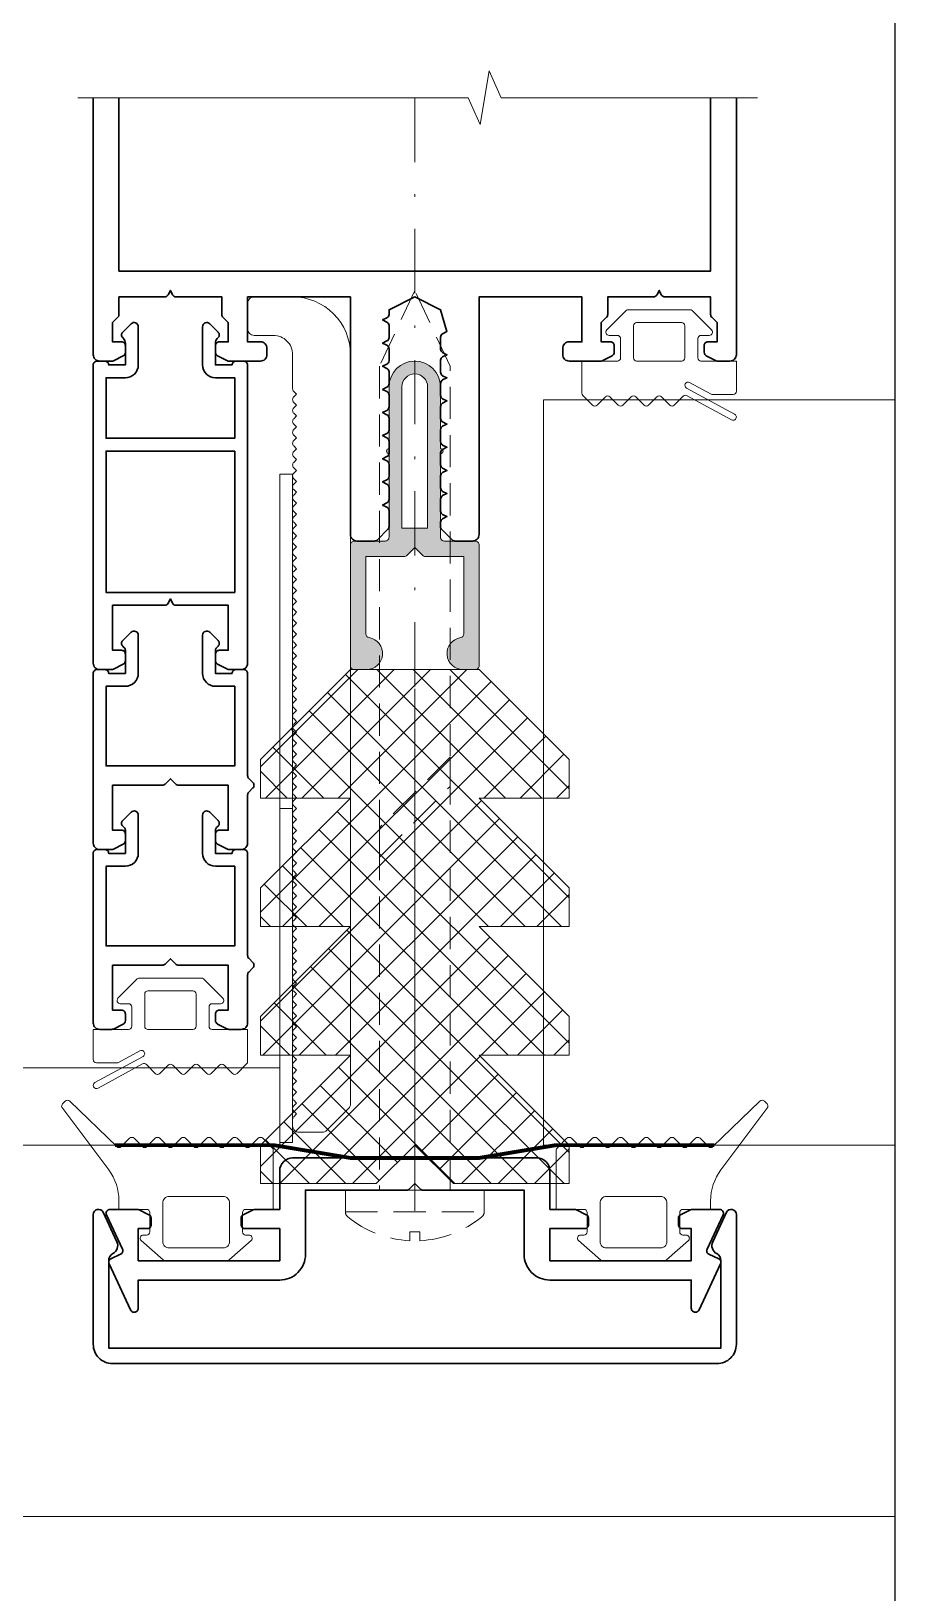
# Model space of a CAD drawing. Extents: x -37 to 8820, y -336 to 478.
# Drawn here: x 6871.4 to 6905, y 133.8 to 194.6 of the extents above; entities that cross this region are included whole.
import ezdxf

# ---------------------------------------------------------------- set-up
doc = ezdxf.new("R2010")
doc.units = 0
doc.header["$LTSCALE"] = 5
doc.linetypes.add('DASHDOT', pattern=[1, 0.5, -0.25, 0, -0.25])
doc.linetypes.add('HIDDEN', pattern=[0.375, 0.25, -0.125])
doc.layers.get('0').update_dxf_attribs({"linetype": 'CONTINUOUS', "lineweight": 30})
for name, color, linetype, lineweight in [('1', 6, 'DASHDOT', 13), ('2', 3, 'HIDDEN', 13), ('Glass', 5, 'CONTINUOUS', 20), ('Ал подклад', 7, 'CONTINUOUS', 20), ('Герлен', 7, 'CONTINUOUS', 60), ('Зигзаг', 1, 'CONTINUOUS', 15), ('Подкладки', 1, 'CONTINUOUS', 20), ('Рамки', 1, 'CONTINUOUS', 15), ('Уплотнители', 1, 'CONTINUOUS', 20), ('Штриховка', 1, 'CONTINUOUS', 5)]:
    doc.layers.add(name, color=color, linetype=linetype, lineweight=lineweight)
doc.layers.add('Скрытые', color=14, linetype='CONTINUOUS', plot=False)

msp = doc.modelspace()

# ---------------------------------------------------------------- hatches: boundary and pattern name
at = {"layer": 'Штриховка'}
h = msp.add_hatch(color=256, dxfattribs=at)
h.dxf.hatch_style = 1
edge = h.paths.add_edge_path(flags=16)
edge.add_line((6885.842, 175.2306), (6885.842, 180.7306))
edge.add_arc((6886.342, 180.7306), 0.5, 0, 180, ccw=False)
edge.add_line((6886.842, 180.7306), (6886.842, 175.2306))
edge.add_line((6886.842, 175.2306), (6885.842, 175.2306))
edge = h.paths.add_edge_path()
edge.add_arc((6888.217, 170.3556), 0.625, 99.281799, 270)
edge.add_line((6888.217, 169.7306), (6888.692, 169.7306))
edge.add_arc((6888.692, 169.8806), 0.15, 270, 360)
edge.add_line((6888.842, 169.8806), (6888.842, 174.5806))
edge.add_arc((6888.692, 174.5806), 0.15, 0, 90)
edge.add_line((6888.692, 174.7306), (6887.492, 174.7306))
edge.add_arc((6887.492, 174.8806), 0.15, 180, 270, ccw=False)
edge.add_line((6887.342, 174.8806), (6887.342, 178.1306))
edge.add_arc((6887.342, 178.2306), 0.1, 270, 450)
edge.add_line((6887.342, 178.3306), (6887.342, 180.7306))
edge.add_arc((6886.342, 180.7306), 1, 0, 180)
edge.add_line((6885.342, 180.7306), (6885.342, 178.3306))
edge.add_arc((6885.342, 178.2306), 0.1, 90, 270)
edge.add_line((6885.342, 178.1306), (6885.342, 174.8806))
edge.add_arc((6885.192, 174.8806), 0.15, -90, 0, ccw=False)
edge.add_line((6885.192, 174.7306), (6883.992, 174.7306))
edge.add_arc((6883.992, 174.5806), 0.15, 90, 180)
edge.add_line((6883.842, 174.5806), (6883.842, 169.8806))
edge.add_arc((6883.992, 169.8806), 0.15, 180, 270)
edge.add_line((6883.992, 169.7306), (6884.467, 169.7306))
edge.add_arc((6884.467, 170.3556), 0.625, 270, 440.718201)
edge.add_arc((6884.592, 171.1204), 0.15, 180, 260.718201, ccw=False)
edge.add_line((6884.442, 171.1204), (6884.442, 174.1306))
edge.add_line((6884.442, 174.1306), (6885.9298, 174.1306))
edge.add_arc((6885.9298, 174.2806), 0.15, 270, 315)
edge.add_line((6886.0359, 174.1745), (6886.342, 174.4806))
edge.add_line((6886.342, 174.4806), (6886.648, 174.1745))
edge.add_arc((6886.7541, 174.2806), 0.15, 225, 270)
edge.add_line((6886.7541, 174.1306), (6888.242, 174.1306))
edge.add_line((6888.242, 174.1306), (6888.242, 171.1204))
edge.add_arc((6888.092, 171.1204), 0.15, -80.718201, 0, ccw=False)
at = {"layer": 'Штриховка', "lineweight": 5}
h = msp.add_hatch(dxfattribs=at)
h.set_pattern_fill('NET', color=256, scale=8, angle=45, style=0)
h.set_pattern_definition([(45, (2825.7027, 2319.7111), (-0.70710678, 0.70710678), []), (135, (2825.7027, 2319.7111), (-0.70710678, -0.70710678), [])])
h.paths.add_polyline_path([(6887.842, 149.7329), (6892.342, 149.7329), (6892.342, 151.2329), (6888.842, 154.7329), (6892.342, 154.7329), (6892.342, 156.2329), (6888.842, 159.7329), (6892.342, 159.7329), (6892.342, 161.2329), (6888.842, 164.7329), (6892.342, 164.7329), (6892.342, 166.2329), (6888.842, 169.7329), (6883.842, 169.7329), (6880.342, 166.2329), (6880.342, 164.7329), (6883.842, 164.7329), (6880.342, 161.2329), (6880.342, 159.7329), (6883.842, 159.7329), (6880.342, 156.2329), (6880.342, 154.7329), (6883.842, 154.7329), (6880.342, 151.2329), (6880.342, 149.7329), (6884.842, 149.7329), (6886.342, 151.2329)])

# ---------------------------------------------------------------- linework, layer by layer
msp.add_lwpolyline([(6898.842, 191.9723), (6898.842, 181.9806, -0.4142136), (6898.592, 181.7306), (6898.1274, 181.7306, -0.1164338), (6898.0603, 181.7464), (6897.6749, 181.9391, -0.284079), (6897.592, 182.0733), (6897.592, 182.3306, -0.4142136), (6897.742, 182.4806), (6898.092, 182.4806), (6898.092, 183.2306), (6897.8859, 183.4366, -0.1989124), (6897.842, 183.5427), (6897.842, 184.2306), (6896.0597, 184.2306, -0.284079), (6895.9255, 184.3135), (6895.842, 184.4806), (6895.7584, 184.3135, -0.284079), (6895.6243, 184.2306), (6893.842, 184.2306), (6893.842, 183.5427, -0.1989124), (6893.798, 183.4366), (6893.592, 183.2306), (6893.592, 182.4806), (6893.942, 182.4806, -0.4142136), (6894.092, 182.3306), (6894.092, 182.0733, -0.284079), (6894.009, 181.9391), (6893.6236, 181.7464, -0.1164338), (6893.5566, 181.7306), (6892.342, 181.7306, -0.4142136), (6892.092, 181.9806), (6892.092, 182.2306, -0.4142136), (6892.342, 182.4806), (6892.842, 182.4806), (6892.842, 184.2306), (6888.842, 184.2306), (6888.842, 174.9806, -0.4142136), (6888.592, 174.7306), (6887.9041, 174.7306, -0.1989124), (6887.798, 174.7745), (6887.3859, 175.1866, -0.1989124), (6887.342, 175.2927), (6887.342, 175.4629, -0.284079), (6887.4249, 175.597), (6887.592, 175.6806), (6887.4249, 175.7641, -0.284079), (6887.342, 175.8983), (6887.342, 176.3629, -0.284079), (6887.4249, 176.497), (6887.592, 176.5806), (6887.4249, 176.6641, -0.284079), (6887.342, 176.7983), (6887.342, 177.2629, -0.284079), (6887.4249, 177.397), (6887.592, 177.4806), (6887.4249, 177.5641, -0.284079), (6887.342, 177.6983), (6887.342, 178.1629, -0.284079), (6887.4249, 178.297), (6887.592, 178.3806), (6887.4249, 178.4641, -0.284079), (6887.342, 178.5983), (6887.342, 179.0629, -0.284079), (6887.4249, 179.197), (6887.592, 179.2806), (6887.4249, 179.3641, -0.284079), (6887.342, 179.4983), (6887.342, 179.9629, -0.284079), (6887.4249, 180.097), (6887.592, 180.1806), (6887.4249, 180.2641, -0.284079), (6887.342, 180.3983), (6887.342, 180.8629, -0.284079), (6887.4249, 180.997), (6887.592, 181.0806), (6887.4249, 181.1641, -0.284079), (6887.342, 181.2983), (6887.342, 181.7629, -0.284079), (6887.4249, 181.897), (6887.592, 181.9806), (6887.4249, 182.0641, -0.284079), (6887.342, 182.1983), (6887.342, 182.6629, -0.284079), (6887.4249, 182.797), (6887.592, 182.8806), (6887.342, 183.7306), (6886.342, 184.2306), (6885.342, 183.7306), (6885.342, 183.5483, -0.284079), (6885.259, 183.4141), (6885.092, 183.3306), (6885.259, 183.247, -0.284079), (6885.342, 183.1129), (6885.342, 182.6483, -0.284079), (6885.259, 182.5141), (6885.092, 182.4306), (6885.259, 182.347, -0.284079), (6885.342, 182.2129), (6885.342, 181.7483, -0.284079), (6885.259, 181.6141), (6885.092, 181.5306), (6885.259, 181.447, -0.284079), (6885.342, 181.3129), (6885.342, 180.8483, -0.284079), (6885.259, 180.7141), (6885.092, 180.6306), (6885.259, 180.547, -0.284079), (6885.342, 180.4129), (6885.342, 179.9483, -0.284079), (6885.259, 179.8141), (6885.092, 179.7306), (6885.259, 179.647, -0.284079), (6885.342, 179.5129), (6885.342, 179.0483, -0.284079), (6885.259, 178.9141), (6885.092, 178.8306), (6885.259, 178.747, -0.284079), (6885.342, 178.6129), (6885.342, 178.1483, -0.284079), (6885.259, 178.0141), (6885.092, 177.9306), (6885.259, 177.847, -0.284079), (6885.342, 177.7129), (6885.342, 177.2483, -0.284079), (6885.259, 177.1141), (6885.092, 177.0306), (6885.259, 176.947, -0.284079), (6885.342, 176.8129), (6885.342, 176.3483, -0.284079), (6885.259, 176.2141), (6885.092, 176.1306), (6885.259, 176.047, -0.284079), (6885.342, 175.9129), (6885.342, 175.2927, -0.1989124), (6885.298, 175.1866), (6884.8859, 174.7745, -0.1989124), (6884.7798, 174.7306), (6884.092, 174.7306, -0.4142136), (6883.842, 174.9806), (6883.842, 184.2306), (6879.842, 184.2306), (6879.842, 182.4806), (6880.342, 182.4806, -0.4142136), (6880.592, 182.2306), (6880.592, 181.9806, -0.4142136), (6880.342, 181.7306), (6879.1274, 181.7306, -0.1164338), (6879.0603, 181.7464), (6878.6749, 181.9391, -0.284079), (6878.592, 182.0733), (6878.592, 182.3306, -0.4142136), (6878.742, 182.4806), (6879.092, 182.4806), (6879.092, 183.2306), (6878.8859, 183.4366, -0.1989124), (6878.842, 183.5427), (6878.842, 184.2306), (6877.0597, 184.2306, -0.284079), (6876.9255, 184.3135), (6876.842, 184.4806), (6876.7584, 184.3135, -0.284079), (6876.6243, 184.2306), (6874.842, 184.2306), (6874.842, 183.5427, -0.1989124), (6874.798, 183.4366), (6874.592, 183.2306), (6874.592, 182.4806), (6874.942, 182.4806, -0.4142136), (6875.092, 182.3306), (6875.092, 182.0733, -0.284079), (6875.009, 181.9391), (6874.6236, 181.7464, -0.1164338), (6874.5566, 181.7306), (6874.092, 181.7306, -0.4142136), (6873.842, 181.9806), (6873.842, 191.9723)], format="xyb")
msp.add_lwpolyline([(6897.842, 191.9723), (6897.842, 185.2306), (6874.842, 185.2306), (6874.842, 191.9723)])
for points in [[(6879.392, 181.7306, 0.4142136), (6879.242, 181.5806), (6878.592, 181.5806), (6878.592, 182.4344, -0.1989124), (6878.6652, 182.6112), (6878.698, 182.6441, 0.4142136), (6878.698, 182.8562), (6878.3716, 183.1826, 0.6681786), (6878.092, 183.0668), (6878.092, 181.5806, 0.4142136), (6878.592, 181.0806), (6879.342, 181.0806), (6879.342, 178.7306), (6874.342, 178.7306), (6874.342, 181.0806), (6875.092, 181.0806, 0.4142136), (6875.592, 181.5806), (6875.592, 183.0668, 0.6681786), (6875.3123, 183.1826), (6874.9859, 182.8562, 0.4142136), (6874.9859, 182.6441), (6875.0187, 182.6112, -0.1989124), (6875.092, 182.4344), (6875.092, 181.5806), (6874.442, 181.5806, 0.4142136), (6874.292, 181.7306), (6873.992, 181.7306, 0.4142136), (6873.842, 181.5806), (6873.842, 169.9806, 0.4142136), (6874.092, 169.7306), (6874.5566, 169.7306, 0.1164338), (6874.6236, 169.7464), (6875.009, 169.9391, 0.284079), (6875.092, 170.0733), (6875.092, 170.3306, 0.4142136), (6874.942, 170.4806), (6874.592, 170.4806), (6874.592, 172.2306), (6876.6243, 172.2306, 0.284079), (6876.7584, 172.3135), (6876.842, 172.4806), (6876.9255, 172.3135, 0.284079), (6877.0597, 172.2306), (6879.092, 172.2306), (6879.092, 170.4806), (6878.742, 170.4806, 0.4142136), (6878.592, 170.3306), (6878.592, 170.0733, 0.284079), (6878.6749, 169.9391), (6879.0603, 169.7464, 0.1164338), (6879.1274, 169.7306), (6879.592, 169.7306, 0.4142136), (6879.842, 169.9806), (6879.842, 181.5806, 0.4142136), (6879.692, 181.7306)], [(6879.8859, 165.4988, -0.1989124), (6879.842, 165.6048), (6879.842, 169.5806, 0.4142136), (6879.692, 169.7306), (6879.392, 169.7306, 0.4142136), (6879.242, 169.5806), (6878.592, 169.5806), (6878.592, 170.4759, -0.1989124), (6878.6359, 170.5819), (6878.698, 170.6441, 0.4142136), (6878.698, 170.8562), (6878.3716, 171.1826, 0.6681786), (6878.092, 171.0668), (6878.092, 169.5806, 0.4142136), (6878.592, 169.0806), (6879.342, 169.0806), (6879.342, 165.9806), (6874.342, 165.9806), (6874.342, 169.0806), (6875.092, 169.0806, 0.4142136), (6875.592, 169.5806), (6875.592, 171.0668, 0.6681786), (6875.3123, 171.1826), (6874.9859, 170.8562, 0.4142136), (6874.9859, 170.6441), (6875.048, 170.5819, -0.1989124), (6875.092, 170.4759), (6875.092, 169.5806), (6874.442, 169.5806, 0.4142136), (6874.292, 169.7306), (6873.992, 169.7306, 0.4142136), (6873.842, 169.5806), (6873.842, 162.9806, 0.4142136), (6874.092, 162.7306), (6874.5566, 162.7306, 0.1164338), (6874.6236, 162.7464), (6875.009, 162.9391, 0.284079), (6875.092, 163.0733), (6875.092, 163.3306, 0.4142136), (6874.942, 163.4806), (6874.592, 163.4806), (6874.592, 165.2306), (6876.5298, 165.2306, 0.1989124), (6876.6359, 165.2745), (6876.842, 165.4806), (6877.048, 165.2745, 0.1989124), (6877.1541, 165.2306), (6879.092, 165.2306), (6879.092, 163.4806), (6878.742, 163.4806, 0.4142136), (6878.592, 163.3306), (6878.592, 163.0733, 0.284079), (6878.6749, 162.9391), (6879.0603, 162.7464, 0.1164338), (6879.1274, 162.7306), (6879.592, 162.7306, 0.4142136), (6879.842, 162.9806), (6879.842, 164.8563, -0.1989124), (6879.8859, 164.9624), (6880.048, 165.1245, 0.4142136), (6880.048, 165.3366)], [(6879.8859, 158.4988, -0.1989124), (6879.842, 158.6048), (6879.842, 162.5806, 0.4142136), (6879.692, 162.7306), (6879.392, 162.7306, 0.4142136), (6879.242, 162.5806), (6878.592, 162.5806), (6878.592, 163.4759, -0.1989124), (6878.6359, 163.5819), (6878.698, 163.6441, 0.4142136), (6878.698, 163.8562), (6878.3716, 164.1826, 0.6681786), (6878.092, 164.0668), (6878.092, 162.5806, 0.4142136), (6878.592, 162.0806), (6879.342, 162.0806), (6879.342, 158.9806), (6874.342, 158.9806), (6874.342, 162.0806), (6875.092, 162.0806, 0.4142136), (6875.592, 162.5806), (6875.592, 164.0668, 0.6681786), (6875.3123, 164.1826), (6874.9859, 163.8562, 0.4142136), (6874.9859, 163.6441), (6875.048, 163.5819, -0.1989124), (6875.092, 163.4759), (6875.092, 162.5806), (6874.442, 162.5806, 0.4142136), (6874.292, 162.7306), (6873.992, 162.7306, 0.4142136), (6873.842, 162.5806), (6873.842, 155.9806, 0.4142136), (6874.092, 155.7306), (6874.5566, 155.7306, 0.1164338), (6874.6236, 155.7464), (6875.009, 155.9391, 0.284079), (6875.092, 156.0733), (6875.092, 156.3306, 0.4142136), (6874.942, 156.4806), (6874.592, 156.4806), (6874.592, 158.2306), (6876.5298, 158.2306, 0.1989124), (6876.6359, 158.2745), (6876.842, 158.4806), (6877.048, 158.2745, 0.1989124), (6877.1541, 158.2306), (6879.092, 158.2306), (6879.092, 156.4806), (6878.742, 156.4806, 0.4142136), (6878.592, 156.3306), (6878.592, 156.0733, 0.284079), (6878.6749, 155.9391), (6879.0603, 155.7464, 0.1164338), (6879.1274, 155.7306), (6879.592, 155.7306, 0.4142136), (6879.842, 155.9806), (6879.842, 157.8563, -0.1989124), (6879.8859, 157.9624), (6880.048, 158.1245, 0.4142136), (6880.048, 158.3366)], [(6898.2279, 146.6074, 0.4142136), (6898.1554, 146.8068), (6897.7779, 146.9828, -0.4142136), (6897.7054, 147.1821), (6898.3279, 148.5172, 0.5486188), (6898.192, 148.7306), (6897.1274, 148.7306, 0.1164338), (6897.0603, 148.7147), (6896.6749, 148.522, 0.284079), (6896.592, 148.3879), (6896.592, 148.1306, 0.4142136), (6896.742, 147.9806), (6897.092, 147.9806), (6897.092, 146.7306), (6891.592, 146.7306), (6891.592, 147.9806), (6892.942, 147.9806, 0.4142136), (6893.092, 148.1306), (6893.092, 148.3879, 0.284079), (6893.009, 148.522), (6892.6236, 148.7147, 0.1164338), (6892.5566, 148.7306), (6891.592, 148.7306), (6891.592, 150.2306, 0.4142136), (6891.092, 150.7306), (6881.592, 150.7306, 0.4142136), (6881.092, 150.2306), (6881.092, 148.7306), (6880.1274, 148.7306, 0.1164338), (6880.0603, 148.7147), (6879.6749, 148.522, 0.284079), (6879.592, 148.3879), (6879.592, 148.1306, 0.4142136), (6879.742, 147.9806), (6881.092, 147.9806), (6881.092, 146.7306), (6875.592, 146.7306), (6875.592, 147.9806), (6875.942, 147.9806, 0.4142136), (6876.092, 148.1306), (6876.092, 148.3879, 0.284079), (6876.009, 148.522), (6875.6236, 148.7147, 0.1164338), (6875.5566, 148.7306), (6874.492, 148.7306, 0.5486188), (6874.356, 148.5172), (6874.9786, 147.1821, -0.4142136), (6874.906, 146.9828), (6874.5286, 146.8068, 0.4142136), (6874.456, 146.6074), (6875.2908, 144.8172, 0.2914734), (6875.4268, 144.7306), (6875.442, 144.7306, 0.4142136), (6875.592, 144.8806), (6875.592, 145.9806), (6881.092, 145.9806, 0.4142136), (6882.092, 146.9806), (6882.092, 149.4806), (6886.0298, 149.4806, 0.1989124), (6886.1359, 149.5245), (6886.342, 149.7306), (6886.548, 149.5245, 0.1989124), (6886.6541, 149.4806), (6890.592, 149.4806), (6890.592, 146.9806, 0.4142136), (6891.592, 145.9806), (6897.092, 145.9806), (6897.092, 144.8806, 0.4142136), (6897.242, 144.7306), (6897.2572, 144.7306, 0.2914734), (6897.3931, 144.8172)], [(6898.092, 142.7306), (6874.592, 142.7306, -0.4142136), (6873.842, 143.4806), (6873.842, 148.5306, -0.8025849), (6874.2232, 148.6151), (6874.7592, 147.4658, -0.4015594), (6874.6035, 147.0074, 0.2797393), (6874.442, 146.7412), (6874.442, 143.3306), (6898.242, 143.3306), (6898.242, 146.7412, 0.2797393), (6898.0804, 147.0074, -0.4015594), (6897.9248, 147.4658), (6898.4607, 148.6151, -0.8025849), (6898.842, 148.5306), (6898.842, 143.4806, -0.4142136)]]:
    msp.add_lwpolyline(points, format="xyb", close=True)
msp.add_lwpolyline([(6879.342, 178.2306), (6879.342, 172.7306), (6874.342, 172.7306), (6874.342, 178.2306)], close=True)
at = {"layer": '1'}
msp.add_line((6886.342, 191.9723), (6886.342, 147.7306), dxfattribs=at)
at = {"layer": '2'}
msp.add_line((6883.642, 148.6357), (6889.042, 148.6357), dxfattribs=at)
for points in [[(6887.717, 149.4806), (6887.717, 181.5319), (6886.342, 184.4806), (6884.967, 181.5319), (6884.967, 149.4806)], [(6884.967, 162.4333), (6887.717, 165.1833), (6887.717, 166.3291), (6884.967, 163.5791)]]:
    msp.add_lwpolyline(points, close=True, dxfattribs=at)
msp.add_lwpolyline([(6886.1455, 147.5103, -0.1618489), (6883.7329, 148.4429, -0.2238875), (6883.642, 148.6357), (6883.642, 149.4806), (6889.042, 149.4806), (6889.042, 148.6357, -0.2238875), (6888.9511, 148.4429, -0.1618489), (6886.5385, 147.5103), (6886.5385, 147.8604), (6886.1455, 147.8604)], format="xyb", close=True, dxfattribs=at)
at = {"layer": 'Glass'}
for points in [[(6905, 180.2306), (6891.342, 180.2306), (6891.342, 151.2306), (6905, 151.2306)], [(6881.092, 154.2306), (6856.562, 154.2306), (6856.562, 151.2306), (6881.092, 151.2306)]]:
    msp.add_lwpolyline(points, close=True, dxfattribs=at)
at = {"layer": 'Ал подклад', "color": 0}
msp.add_lwpolyline([(6881.6359, 152.5488), (6881.742, 152.4427), (6881.6359, 152.3366, 0.1989124), (6881.592, 152.2306), (6881.592, 151.9806, 0.4142136), (6881.842, 151.7306), (6882.7384, 151.7306, 0.1989124), (6882.9152, 151.8038), (6883.7688, 152.6574, 0.1989124), (6883.842, 152.8341), (6883.842, 181.9806, 0.4142136), (6881.592, 184.2306), (6880.092, 184.2306, 0.4142136), (6879.842, 183.9806), (6879.842, 182.9806, 0.4142136), (6880.092, 182.7306), (6880.842, 182.7306, -0.4142136), (6881.592, 181.9806), (6881.592, 180.6563, 0.1989124), (6881.6359, 180.5502), (6881.742, 180.4441), (6881.6359, 180.3381, 0.4142136), (6881.6359, 180.1259), (6881.742, 180.0199), (6881.6359, 179.9138, 0.4142136), (6881.6359, 179.7017), (6881.742, 179.5956), (6881.6359, 179.4895, 0.4142136), (6881.6359, 179.2774), (6881.742, 179.1713), (6881.6359, 179.0653, 0.4142136), (6881.6359, 178.8531), (6881.742, 178.7471), (6881.6359, 178.641, 0.4142136), (6881.6359, 178.4289), (6881.742, 178.3228), (6881.6359, 178.2168, 0.4142136), (6881.6359, 178.0046), (6881.742, 177.8986), (6881.6359, 177.7925, 0.4142136), (6881.6359, 177.5804), (6881.742, 177.4743), (6881.6359, 177.3682, 0.4142136), (6881.6359, 177.1561), (6881.742, 177.05), (6881.6359, 176.944, 0.4142136), (6881.6359, 176.7318), (6881.742, 176.6258), (6881.6359, 176.5197, 0.4142136), (6881.6359, 176.3076), (6881.742, 176.2015), (6881.6359, 176.0954, 0.4142136), (6881.6359, 175.8833), (6881.742, 175.7772), (6881.6359, 175.6712, 0.4142136), (6881.6359, 175.459), (6881.742, 175.353), (6881.6359, 175.2469, 0.4142136), (6881.6359, 175.0348), (6881.742, 174.9287), (6881.6359, 174.8226, 0.4142136), (6881.6359, 174.6105), (6881.742, 174.5044), (6881.6359, 174.3984, 0.4142136), (6881.6359, 174.1862), (6881.742, 174.0802), (6881.6359, 173.9741, 0.4142136), (6881.6359, 173.762), (6881.742, 173.6559), (6881.6359, 173.5498, 0.4142136), (6881.6359, 173.3377), (6881.742, 173.2316), (6881.6359, 173.1256, 0.4142136), (6881.6359, 172.9135), (6881.742, 172.8074), (6881.6359, 172.7013, 0.4142136), (6881.6359, 172.4892), (6881.742, 172.3831), (6881.6359, 172.2771, 0.4142136), (6881.6359, 172.0649), (6881.742, 171.9589), (6881.6359, 171.8528, 0.4142136), (6881.6359, 171.6407), (6881.742, 171.5346), (6881.6359, 171.4285, 0.4142136), (6881.6359, 171.2164), (6881.742, 171.1103), (6881.6359, 171.0043, 0.4142136), (6881.6359, 170.7921), (6881.742, 170.6861), (6881.6359, 170.58, 0.4142136), (6881.6359, 170.3679), (6881.742, 170.2618), (6881.6359, 170.1557, 0.4142136), (6881.6359, 169.9436), (6881.742, 169.8375), (6881.6359, 169.7315, 0.4142136), (6881.6359, 169.5193), (6881.742, 169.4133), (6881.6359, 169.3072, 0.4142136), (6881.6359, 169.0951), (6881.742, 168.989), (6881.6359, 168.8829, 0.4142136), (6881.6359, 168.6708), (6881.742, 168.5647), (6881.6359, 168.4587, 0.4142136), (6881.6359, 168.2465), (6881.742, 168.1405), (6881.6359, 168.0344, 0.4142136), (6881.6359, 167.8223), (6881.742, 167.7162), (6881.6359, 167.6101, 0.4142136), (6881.6359, 167.398), (6881.742, 167.292), (6881.6359, 167.1859, 0.4142136), (6881.6359, 166.9738), (6881.742, 166.8677), (6881.6359, 166.7616, 0.4142136), (6881.6359, 166.5495), (6881.742, 166.4434), (6881.6359, 166.3374, 0.4142136), (6881.6359, 166.1252), (6881.742, 166.0192), (6881.6359, 165.9131, 0.4142136), (6881.6359, 165.701), (6881.742, 165.5949), (6881.6359, 165.4888, 0.4142136), (6881.6359, 165.2767), (6881.742, 165.1706), (6881.6359, 165.0646, 0.4142136), (6881.6359, 164.8524), (6881.742, 164.7464), (6881.6359, 164.6403, 0.4142136), (6881.6359, 164.4282), (6881.742, 164.3221), (6881.6359, 164.216, 0.4142136), (6881.6359, 164.0039), (6881.742, 163.8978), (6881.6359, 163.7918, 0.4142136), (6881.6359, 163.5796), (6881.742, 163.4736), (6881.6359, 163.3675, 0.4142136), (6881.6359, 163.1554), (6881.742, 163.0493), (6881.6359, 162.9432, 0.4142136), (6881.6359, 162.7311), (6881.742, 162.625), (6881.6359, 162.519, 0.4142136), (6881.6359, 162.3068), (6881.742, 162.2008), (6881.6359, 162.0947, 0.4142136), (6881.6359, 161.8826), (6881.742, 161.7765), (6881.6359, 161.6705, 0.4142136), (6881.6359, 161.4583), (6881.742, 161.3523), (6881.6359, 161.2462, 0.4142136), (6881.6359, 161.0341), (6881.742, 160.928), (6881.6359, 160.8219, 0.4142136), (6881.6359, 160.6098), (6881.742, 160.5037), (6881.6359, 160.3977, 0.4142136), (6881.6359, 160.1855), (6881.742, 160.0795), (6881.6359, 159.9734, 0.4142136), (6881.6359, 159.7613), (6881.742, 159.6552), (6881.6359, 159.5491, 0.4142136), (6881.6359, 159.337), (6881.742, 159.2309), (6881.6359, 159.1249, 0.4142136), (6881.6359, 158.9127), (6881.742, 158.8067), (6881.6359, 158.7006, 0.4142136), (6881.6359, 158.4885), (6881.742, 158.3824), (6881.6359, 158.2763, 0.4142136), (6881.6359, 158.0642), (6881.742, 157.9581), (6881.6359, 157.8521, 0.4142136), (6881.6359, 157.6399), (6881.742, 157.5339), (6881.6359, 157.4278, 0.4142136), (6881.6359, 157.2157), (6881.742, 157.1096), (6881.6359, 157.0035, 0.4142136), (6881.6359, 156.7914), (6881.742, 156.6853), (6881.6359, 156.5793, 0.4142136), (6881.6359, 156.3672), (6881.742, 156.2611), (6881.6359, 156.155, 0.4142136), (6881.6359, 155.9429), (6881.742, 155.8368), (6881.6359, 155.7308, 0.4142136), (6881.6359, 155.5186), (6881.742, 155.4126), (6881.6359, 155.3065, 0.4142136), (6881.6359, 155.0944), (6881.742, 154.9883), (6881.6359, 154.8822, 0.4142136), (6881.6359, 154.6701), (6881.742, 154.564), (6881.6359, 154.458, 0.4142136), (6881.6359, 154.2458), (6881.742, 154.1398), (6881.6359, 154.0337, 0.4142136), (6881.6359, 153.8216), (6881.742, 153.7155), (6881.6359, 153.6094, 0.4142136), (6881.6359, 153.3973), (6881.742, 153.2912), (6881.6359, 153.1852, 0.4142136), (6881.6359, 152.973), (6881.742, 152.867), (6881.6359, 152.7609, 0.4142136)], format="xyb", close=True, dxfattribs=at)
at = {"layer": 'Герлен', "ltscale": 2, "const_width": 0.15}
msp.add_lwpolyline([(6897.9919, 151.2306), (6891.842, 151.2306), (6888.842, 150.7306), (6883.842, 150.7306), (6880.842, 151.2306), (6874.692, 151.2306)], dxfattribs=at)
at = {"layer": 'Зигзаг'}
msp.add_lwpolyline([(6899.6653, 191.9723), (6889.6987, 191.9723), (6889.234, 193.0266), (6888.8855, 190.9364), (6888.4195, 191.9723), (6873.2431, 191.9723)], dxfattribs=at)
at = {"layer": 'Подкладки'}
for points in [[(6881.092, 164.3289), (6881.092, 177.3289), (6881.5919, 177.3289), (6881.5919, 164.3289)], [(6881.092, 151.3289), (6881.092, 164.3289), (6881.5919, 164.3289), (6881.5919, 151.3289)]]:
    msp.add_lwpolyline(points, close=True, dxfattribs=at)
at = {"layer": 'Рамки'}
msp.add_line((6740, 136.7846), (6905, 136.7846), dxfattribs=at)
at = {"layer": 'Скрытые', "linetype": 'Continuous'}
msp.add_lwpolyline([(6740, 10), (6740, 287), (6905, 287), (6905, 10)], close=True, dxfattribs=at)
at = {"layer": 'Уплотнители'}
msp.add_line((6886.342, 151.2329), (6886.342, 168.9829), dxfattribs=at)
for points in [[(6897.0266, 180.8993), (6897.8626, 180.4457, 0.1249127), (6897.9222, 180.4306), (6898.717, 180.4306, 0.4142136), (6898.842, 180.5556), (6898.842, 181.7306), (6897.467, 181.7306, -0.4142136), (6897.342, 181.8556), (6897.342, 182.6056, -0.4142136), (6897.467, 182.7306), (6897.792, 182.7306, 0.6685867), (6897.8803, 182.9441), (6897.1286, 183.6941, 0.1986192), (6897.0403, 183.7306), (6894.6437, 183.7306, 0.1986192), (6894.5554, 183.6941), (6893.8037, 182.9441, 0.6685867), (6893.892, 182.7306), (6894.217, 182.7306, -0.4142136), (6894.342, 182.6056), (6894.342, 181.8556, -0.4142136), (6894.217, 181.7306), (6892.842, 181.7306), (6892.842, 180.4824, 0.1989124), (6892.8786, 180.394), (6893.2536, 180.019, 0.4142136), (6893.4304, 180.019), (6893.7536, 180.3422, -0.4142136), (6893.9304, 180.3422), (6894.2536, 180.019, 0.4142136), (6894.4304, 180.019), (6894.7536, 180.3422, -0.4142136), (6894.9304, 180.3422), (6895.2536, 180.019, 0.4142136), (6895.4304, 180.019), (6895.7536, 180.3422, -0.4142136), (6895.9304, 180.3422), (6896.2536, 180.019, 0.4142136), (6896.4304, 180.019), (6896.776, 180.3646, -0.3320761), (6896.924, 180.3861), (6898.6574, 179.4457, 1), (6898.7766, 179.6654), (6896.9074, 180.6795, -1)], [(6896.717, 183.2306), (6894.967, 183.2306, 0.4142136), (6894.842, 183.1056), (6894.842, 181.8556, 0.4142136), (6894.967, 181.7306), (6896.717, 181.7306, 0.4142136), (6896.842, 181.8556), (6896.842, 183.1056, 0.4142136)], [(6888.1162, 170.9724, 0.9221128), (6888.217, 169.7306), (6888.692, 169.7306, 0.4142136), (6888.842, 169.8806), (6888.842, 174.5806, 0.4142136), (6888.692, 174.7306), (6887.492, 174.7306, -0.4142136), (6887.342, 174.8806), (6887.342, 178.1306, 1), (6887.342, 178.3306), (6887.342, 180.7306, 1), (6885.342, 180.7306), (6885.342, 178.3306, 1), (6885.342, 178.1306), (6885.342, 174.8806, -0.4142136), (6885.192, 174.7306), (6883.992, 174.7306, 0.4142136), (6883.842, 174.5806), (6883.842, 169.8806, 0.4142136), (6883.992, 169.7306), (6884.467, 169.7306, 0.9221128), (6884.5678, 170.9724, -0.3675232), (6884.442, 171.1204), (6884.442, 174.1306), (6885.9298, 174.1306, 0.1989124), (6886.0359, 174.1745), (6886.342, 174.4806), (6886.648, 174.1745, 0.1989124), (6886.7541, 174.1306), (6888.242, 174.1306), (6888.242, 171.1204, -0.3675232)], [(6885.842, 175.2306), (6885.842, 180.7306, -1), (6886.842, 180.7306), (6886.842, 175.2306)], [(6875.6574, 154.8993), (6874.8213, 154.4457, -0.1249127), (6874.7617, 154.4306), (6873.967, 154.4306, -0.4142136), (6873.842, 154.5556), (6873.842, 155.7306), (6875.217, 155.7306, 0.4142136), (6875.342, 155.8556), (6875.342, 156.6056, 0.4142136), (6875.217, 156.7306), (6874.892, 156.7306, -0.6685867), (6874.8037, 156.9441), (6875.5554, 157.6941, -0.1986192), (6875.6437, 157.7306), (6878.0403, 157.7306, -0.1986192), (6878.1286, 157.6941), (6878.8803, 156.9441, -0.6685867), (6878.792, 156.7306), (6878.467, 156.7306, 0.4142136), (6878.342, 156.6056), (6878.342, 155.8556, 0.4142136), (6878.467, 155.7306), (6879.842, 155.7306), (6879.842, 154.4824, -0.1989124), (6879.8054, 154.394), (6879.4304, 154.019, -0.4142136), (6879.2536, 154.019), (6878.9304, 154.3422, 0.4142136), (6878.7536, 154.3422), (6878.4304, 154.019, -0.4142136), (6878.2536, 154.019), (6877.9304, 154.3422, 0.4142136), (6877.7536, 154.3422), (6877.4304, 154.019, -0.4142136), (6877.2536, 154.019), (6876.9304, 154.3422, 0.4142136), (6876.7536, 154.3422), (6876.4304, 154.019, -0.4142136), (6876.2536, 154.019), (6875.9079, 154.3646, 0.3320761), (6875.7599, 154.3861), (6874.0266, 153.4457, -1), (6873.9074, 153.6654), (6875.7766, 154.6795, 1)], [(6875.967, 157.2306), (6877.717, 157.2306, -0.4142136), (6877.842, 157.1056), (6877.842, 155.8556, -0.4142136), (6877.717, 155.7306), (6875.967, 155.7306, -0.4142136), (6875.842, 155.8556), (6875.842, 157.1056, -0.4142136)], [(6879.767, 147.7306, -0.4142136), (6879.642, 147.8556), (6879.642, 148.6056, -0.4142136), (6879.767, 148.7306), (6880.842, 148.7306), (6880.842, 151.0409, 0.1989124), (6880.8127, 151.1116), (6880.4304, 151.494, 0.4142136), (6880.2536, 151.494), (6879.9304, 151.1707, -0.4142136), (6879.7536, 151.1707), (6879.4304, 151.494, 0.4142136), (6879.2536, 151.494), (6878.9304, 151.1707, -0.4142136), (6878.7536, 151.1707), (6878.4304, 151.494, 0.4142136), (6878.2536, 151.494), (6877.9304, 151.1707, -0.4142136), (6877.7536, 151.1707), (6877.4304, 151.494, 0.4142136), (6877.2536, 151.494), (6876.9304, 151.1707, -0.4142136), (6876.7536, 151.1707), (6876.4304, 151.494, 0.4142136), (6876.2536, 151.494), (6875.9304, 151.1707, -0.4142136), (6875.7536, 151.1707), (6875.4304, 151.494, 0.4142136), (6875.2536, 151.494), (6874.9304, 151.1707, -0.4142136), (6874.7536, 151.1707), (6872.9304, 152.9422, 0.4142136), (6872.7536, 152.9422), (6872.6485, 152.8371, 0.2925382), (6872.6196, 152.7055), (6874.4443, 150.263, -0.1617878), (6874.842, 149.066), (6874.842, 148.7306), (6875.917, 148.7306, -0.4142136), (6876.042, 148.6056), (6876.042, 147.8556, -0.4142136), (6875.917, 147.7306), (6875.792, 147.7306, 0.6685867), (6875.7037, 147.5171), (6876.5554, 146.7671, 0.1986192), (6876.6437, 146.7306), (6879.0403, 146.7306, 0.1986192), (6879.1286, 146.7671), (6879.9803, 147.5171, 0.6685867), (6879.892, 147.7306)], [(6892.917, 147.7306, 0.4142136), (6893.042, 147.8556), (6893.042, 148.6056, 0.4142136), (6892.917, 148.7306), (6891.842, 148.7306), (6891.842, 151.0409, -0.1989124), (6891.8713, 151.1116), (6892.2536, 151.494, -0.4142136), (6892.4304, 151.494), (6892.7536, 151.1707, 0.4142136), (6892.9304, 151.1707), (6893.2536, 151.494, -0.4142136), (6893.4304, 151.494), (6893.7536, 151.1707, 0.4142136), (6893.9304, 151.1707), (6894.2536, 151.494, -0.4142136), (6894.4304, 151.494), (6894.7536, 151.1707, 0.4142136), (6894.9304, 151.1707), (6895.2536, 151.494, -0.4142136), (6895.4304, 151.494), (6895.7536, 151.1707, 0.4142136), (6895.9304, 151.1707), (6896.2536, 151.494, -0.4142136), (6896.4304, 151.494), (6896.7536, 151.1707, 0.4142136), (6896.9304, 151.1707), (6897.2536, 151.494, -0.4142136), (6897.4304, 151.494), (6897.7536, 151.1707, 0.4142136), (6897.9304, 151.1707), (6899.7536, 152.9422, -0.4142136), (6899.9304, 152.9422), (6900.0354, 152.8371, -0.2925382), (6900.0643, 152.7055), (6898.2397, 150.263, 0.1617878), (6897.842, 149.066), (6897.842, 148.7306), (6896.767, 148.7306, 0.4142136), (6896.642, 148.6056), (6896.642, 147.8556, 0.4142136), (6896.767, 147.7306), (6896.892, 147.7306, -0.6685867), (6896.9803, 147.5171), (6896.1286, 146.7671, -0.1986192), (6896.0403, 146.7306), (6893.6437, 146.7306, -0.1986192), (6893.5554, 146.7671), (6892.7037, 147.5171, -0.6685867), (6892.792, 147.7306)], [(6876.792, 147.2306), (6878.892, 147.2306, 0.4142136), (6879.142, 147.4806), (6879.142, 148.9806, 0.4142136), (6878.892, 149.2306), (6876.792, 149.2306, 0.4142136), (6876.542, 148.9806), (6876.542, 147.4806, 0.4142136)], [(6895.892, 147.2306), (6893.792, 147.2306, -0.4142136), (6893.542, 147.4806), (6893.542, 148.9806, -0.4142136), (6893.792, 149.2306), (6895.892, 149.2306, -0.4142136), (6896.142, 148.9806), (6896.142, 147.4806, -0.4142136)]]:
    msp.add_lwpolyline(points, format="xyb", close=True, dxfattribs=at)
msp.add_lwpolyline([(6887.842, 149.7329), (6892.342, 149.7329), (6892.342, 151.2329), (6888.842, 154.7329), (6892.342, 154.7329), (6892.342, 156.2329), (6888.842, 159.7329), (6892.342, 159.7329), (6892.342, 161.2329), (6888.842, 164.7329), (6892.342, 164.7329), (6892.342, 166.2329), (6888.842, 169.7329), (6883.842, 169.7329), (6880.342, 166.2329), (6880.342, 164.7329), (6883.842, 164.7329), (6880.342, 161.2329), (6880.342, 159.7329), (6883.842, 159.7329), (6880.342, 156.2329), (6880.342, 154.7329), (6883.842, 154.7329), (6880.342, 151.2329), (6880.342, 149.7329), (6884.842, 149.7329), (6886.342, 151.2329)], close=True, dxfattribs=at)

doc.saveas('drawing.dxf')
